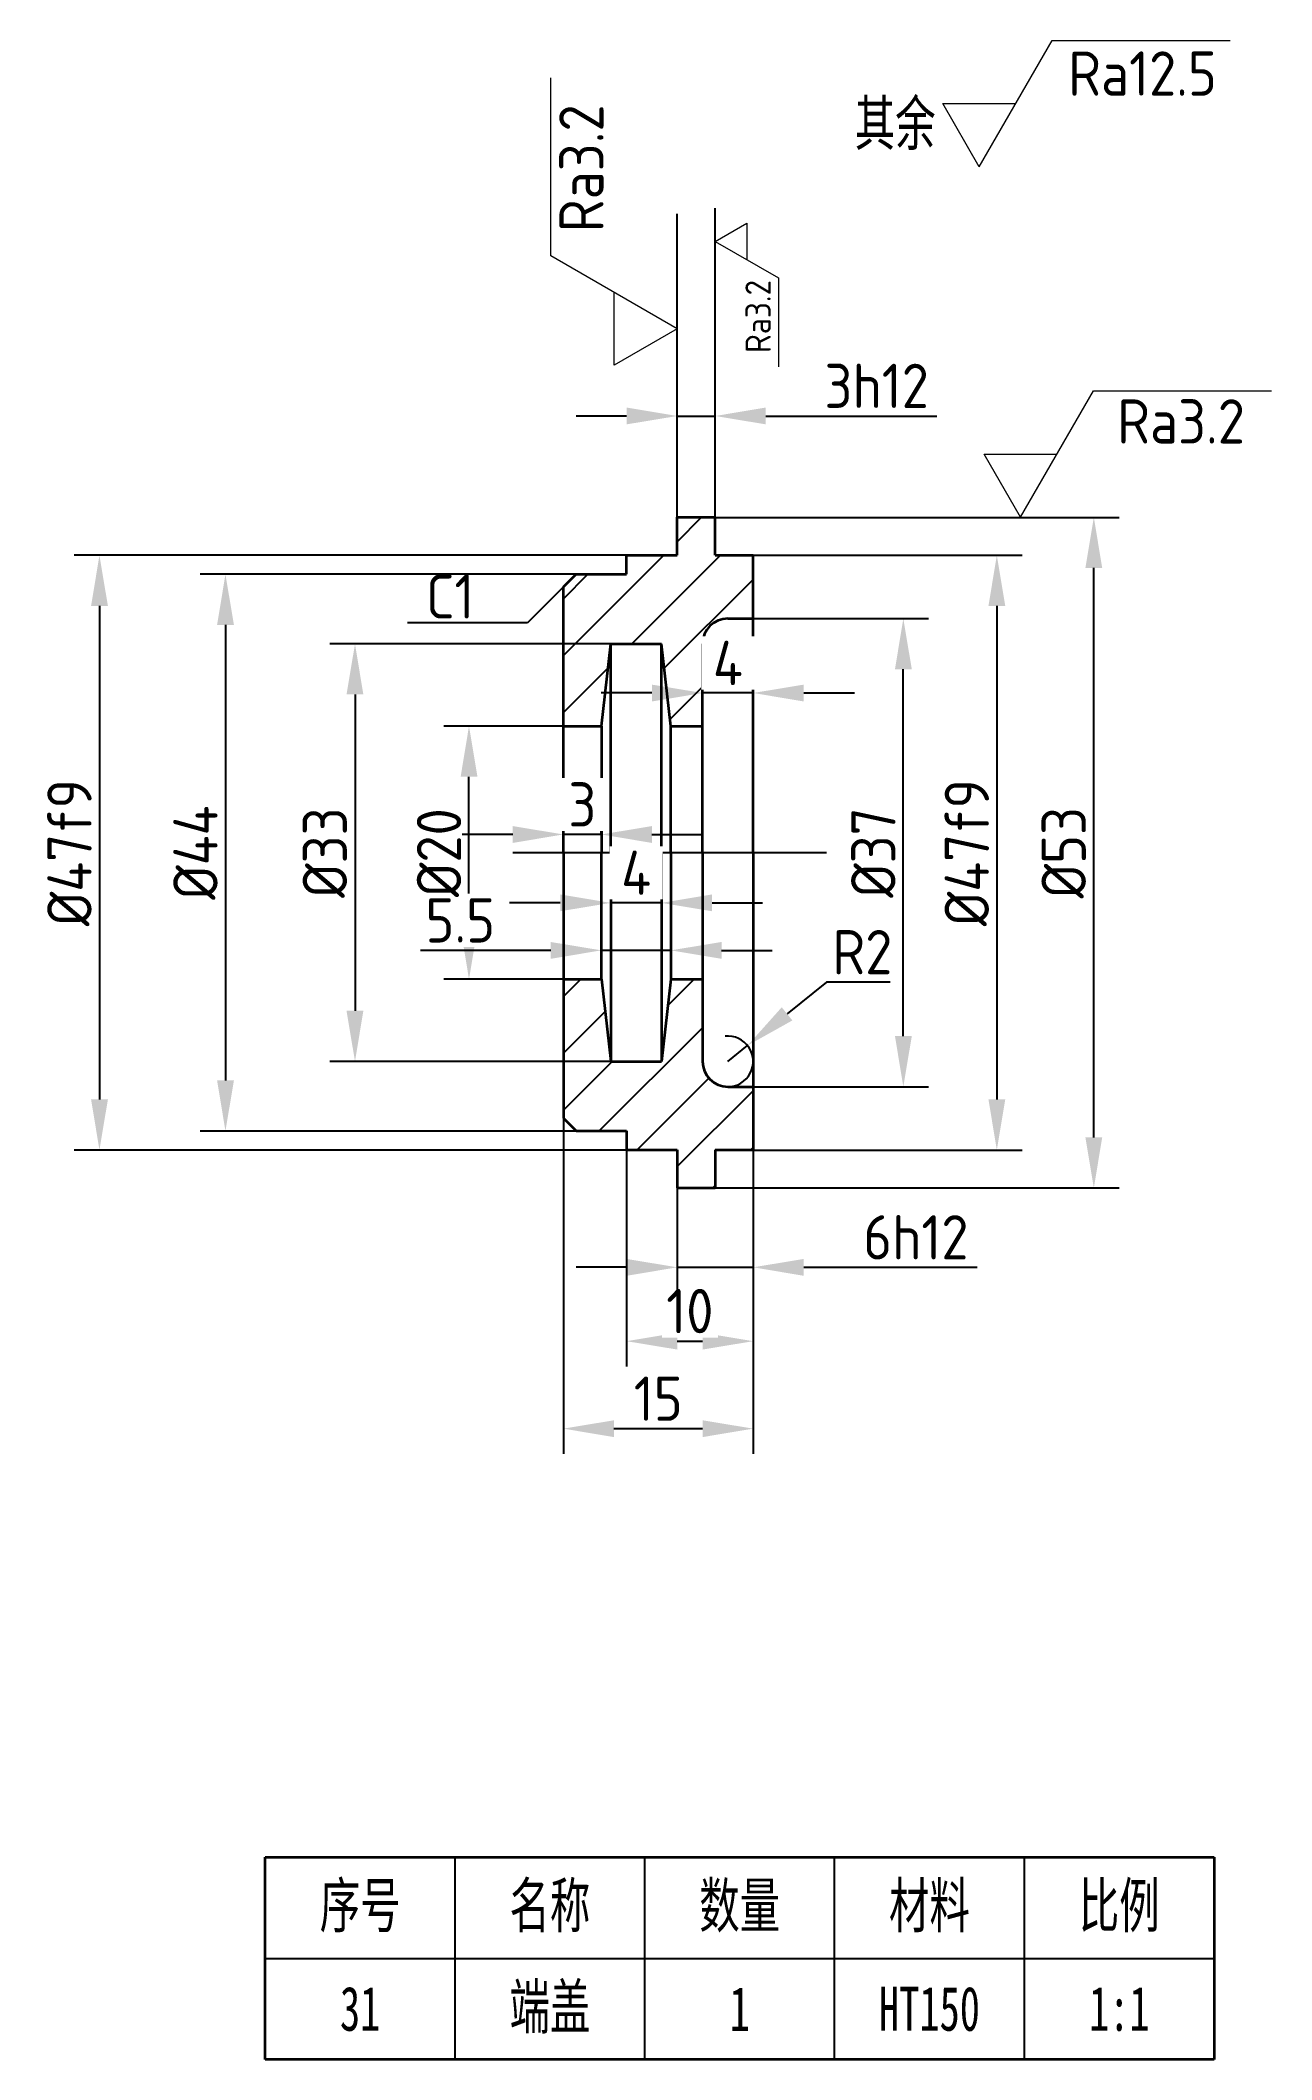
# Model space of a CAD drawing. Header units: millimetres. Extents: x 1839 to 1937, y 2163 to 2323.
import ezdxf

# ---------------------------------------------------------------- set-up
doc = ezdxf.new("R2010")
doc.units = ezdxf.units.MM
doc.linetypes.add('CENTERX2', pattern=[101.6, 63.5, -12.7, 12.7, -12.7])
for name, color, linetype in [('中心线', 1, 'CENTERX2'), ('标注', 3, 'Continuous'), ('细实线', 7, 'Continuous')]:
    doc.layers.add(name, color=color, linetype=linetype)
doc.layers.add('粗实线', color=7, linetype='Continuous', lineweight=35)
doc.styles.add('ISOCP', font='isocp.shx', dxfattribs={"height": 3.5})
doc.styles.add('仿宋', font='simfang.ttf', dxfattribs={"width": 0.67, "height": 3.5})
doc.styles.add('长仿宋体', font='simfang.ttf', dxfattribs={"width": 0.67, "height": 3.5})
doc.dimstyles.new('ISO-25$0', dxfattribs={"dimtxt": 3.5, "dimasz": 4, "dimexe": 2, "dimexo": 0, "dimtad": 1, "dimtoh": 1, "dimdsep": 46, "dimtxsty": 'ISOCP', "dimcen": 2.5, "dimadec": 0, "dimazin": 0, "dimtfac": 1, "dimtmove": 0, "dimatfit": 3, "dimfxl": 1, "dimtfill": 1, "dimarcsym": 0})
doc.dimstyles.new('ISO-25$4', dxfattribs={"dimtxt": 3.5, "dimasz": 4, "dimexe": 2, "dimexo": 0, "dimtad": 1, "dimtoh": 1, "dimdsep": 46, "dimtxsty": 'ISOCP', "dimcen": 2.5, "dimadec": 0, "dimazin": 0, "dimtfac": 1, "dimtmove": 0, "dimatfit": 3, "dimfxl": 1, "dimtfill": 1, "dimarcsym": 0})

# ---------------------------------------------------------------- blocks, each defined once
blk = doc.blocks.new('小明细框')
at = {"lineweight": 35}
for p, q in [((-75, 0), (-75, 16)), ((-75, 16), (0, 16)), ((0, 16), (0, 0)), ((0, 0), (-75, 0))]:
    blk.add_line(p, q, dxfattribs=at)
at = {"lineweight": -3}
for p, q in [((-60, 0), (-60, 16)), ((-45, 0), (-45, 16)), ((-30, 0), (-30, 16)), ((-15, 0), (-15, 16)), ((-75, 8), (0, 8))]:
    blk.add_line(p, q, dxfattribs=at)
at = {"lineweight": 35, "char_height": 3.5, "attachment_point": 5, "style": '仿宋'}
for s, insert in [('\\pxqc;序号', (-67.5, 12)), ('\\pxqc;名称', (-52.5, 12)), ('\\pxqc;数量', (-37.5, 12)), ('\\pxqc;材料', (-22.5, 12)), ('\\pxqc;比例', (-7.5, 12))]:
    blk.add_mtext_dynamic_manual_height_columns(s, width=15, gutter_width=17.5, heights=[0], dxfattribs=dict(at, insert=insert))
blk = doc.blocks.new('去除表面')
at = {"layer": '标注', "lineweight": 0}
for p, q in [((0, 0), (5.77, 10)), ((0, 0), (-2.89, 5)), ((-2.89, 5), (2.89, 5))]:
    blk.add_line(p, q, dxfattribs=at)
blk = doc.blocks.new('去除材料')
at = {"layer": '粗实线', "color": 3, "lineweight": 0}
blk.add_line((5.77, 10), (19.84, 10), dxfattribs=at)
blk.add_blockref('去除表面', (0, 0), dxfattribs=at)
blk = doc.blocks.new('RA12.5NEW')
at = {"color": 3, "lineweight": 35}
blk.add_blockref('去除材料', (0, 0), dxfattribs=at)
at = {"color": 3, "lineweight": 0, "insert": (7.03, 9.13), "char_height": 3.5, "attachment_point": 1, "style": 'ISOCP'}
blk.add_mtext_dynamic_manual_height_columns('Ra12.5', width=14.0667, gutter_width=17.5, heights=[0], dxfattribs=at)
blk = doc.blocks.new('*D25')
at = {"layer": 'Defpoints', "color": 0, "transparency": 16777216}
for p in [(1873.12, 2268.48), (1880.58, 2268.48), (1880.58, 2248.48)]:
    blk.add_point(p, dxfattribs=at)
at = {"layer": '标注', "color": 0, "lineweight": -2, "transparency": 16777216}
for p, q in [((1880.58, 2268.48), (1871.12, 2268.48)), ((1873.12, 2252.48), (1873.12, 2264.48)), ((1880.58, 2248.48), (1871.12, 2248.48))]:
    blk.add_line(p, q, dxfattribs=at)
at = {"layer": '标注', "color": 0, "transparency": 16777216}
for points in [[(1872.46, 2264.48), (1873.79, 2264.48), (1873.12, 2268.48)], [(1872.46, 2252.48), (1873.79, 2252.48), (1873.12, 2248.48)]]:
    blk.add_solid(points, dxfattribs=at)
at = {"layer": '标注', "color": 0, "transparency": 16777216, "insert": (1870.75, 2258.48), "char_height": 3.5, "attachment_point": 5, "rotation": 90, "style": 'ISOCP', "bg_fill": 3, "box_fill_scale": 1.1, "bg_fill_color": 256, "bg_fill_true_color": 13158600, "bg_fill_transparency": 0}
blk.add_mtext('%%C20', dxfattribs=at)
blk = doc.blocks.new('*D26')
at = {"layer": 'Defpoints', "color": 0, "transparency": 16777216}
for p in [(1881.58, 2280.48), (1853.87, 2236.48), (1881.58, 2236.48)]:
    blk.add_point(p, dxfattribs=at)
at = {"layer": '标注', "color": 0, "lineweight": -2, "transparency": 16777216}
for p, q in [((1881.58, 2280.48), (1851.87, 2280.48)), ((1853.87, 2276.48), (1853.87, 2240.48)), ((1881.58, 2236.48), (1851.87, 2236.48))]:
    blk.add_line(p, q, dxfattribs=at)
at = {"layer": '标注', "color": 0, "transparency": 16777216}
for points in [[(1853.21, 2276.48), (1854.54, 2276.48), (1853.87, 2280.48)], [(1853.21, 2240.48), (1854.54, 2240.48), (1853.87, 2236.48)]]:
    blk.add_solid(points, dxfattribs=at)
at = {"layer": '标注', "color": 0, "transparency": 16777216, "insert": (1851.5, 2258.48), "char_height": 3.5, "attachment_point": 5, "rotation": 90, "style": 'ISOCP', "bg_fill": 3, "box_fill_scale": 1.1, "bg_fill_color": 256, "bg_fill_true_color": 13158600, "bg_fill_transparency": 0}
blk.add_mtext('%%C44', dxfattribs=at)
blk = doc.blocks.new('*D27')
at = {"layer": 'Defpoints', "color": 0, "transparency": 16777216}
for p in [(1884.33, 2274.98), (1864.11, 2241.98), (1884.33, 2241.98)]:
    blk.add_point(p, dxfattribs=at)
at = {"layer": '标注', "color": 0, "lineweight": -2, "transparency": 16777216}
for p, q in [((1884.33, 2274.98), (1862.11, 2274.98)), ((1864.11, 2270.98), (1864.11, 2245.98)), ((1884.33, 2241.98), (1862.11, 2241.98))]:
    blk.add_line(p, q, dxfattribs=at)
at = {"layer": '标注', "color": 0, "transparency": 16777216}
for points in [[(1863.44, 2270.98), (1864.77, 2270.98), (1864.11, 2274.98)], [(1863.44, 2245.98), (1864.77, 2245.98), (1864.11, 2241.98)]]:
    blk.add_solid(points, dxfattribs=at)
at = {"layer": '标注', "color": 0, "transparency": 16777216, "insert": (1861.73, 2258.48), "char_height": 3.5, "attachment_point": 5, "rotation": 90, "style": 'ISOCP', "bg_fill": 3, "box_fill_scale": 1.1, "bg_fill_color": 256, "bg_fill_true_color": 13158600, "bg_fill_transparency": 0}
blk.add_mtext('%%C33', dxfattribs=at)
blk = doc.blocks.new('*D28')
at = {"layer": 'Defpoints', "color": 0, "transparency": 16777216}
for p in [(1885.58, 2281.98), (1843.91, 2234.98), (1885.58, 2234.98)]:
    blk.add_point(p, dxfattribs=at)
at = {"layer": '标注', "color": 0, "lineweight": -2, "transparency": 16777216}
for p, q in [((1885.58, 2281.98), (1841.91, 2281.98)), ((1843.91, 2277.98), (1843.91, 2238.98)), ((1885.58, 2234.98), (1841.91, 2234.98))]:
    blk.add_line(p, q, dxfattribs=at)
at = {"layer": '标注', "color": 0, "transparency": 16777216}
for points in [[(1843.25, 2277.98), (1844.58, 2277.98), (1843.91, 2281.98)], [(1843.25, 2238.98), (1844.58, 2238.98), (1843.91, 2234.98)]]:
    blk.add_solid(points, dxfattribs=at)
at = {"layer": '标注', "color": 0, "transparency": 16777216, "insert": (1841.54, 2258.48), "char_height": 3.5, "attachment_point": 5, "rotation": 90, "style": 'ISOCP', "bg_fill": 3, "box_fill_scale": 1.1, "bg_fill_color": 256, "bg_fill_true_color": 13158600, "bg_fill_transparency": 0}
blk.add_mtext('%%C47f9', dxfattribs=at)
blk = doc.blocks.new('*D29')
at = {"layer": 'Defpoints', "color": 0, "transparency": 16777216}
for p in [(1895.58, 2276.98), (1907.45, 2276.98), (1895.58, 2239.98)]:
    blk.add_point(p, dxfattribs=at)
at = {"layer": '标注', "color": 0, "lineweight": -2, "transparency": 16777216}
for p, q in [((1895.58, 2276.98), (1909.45, 2276.98)), ((1907.45, 2243.98), (1907.45, 2272.98)), ((1895.58, 2239.98), (1909.45, 2239.98))]:
    blk.add_line(p, q, dxfattribs=at)
at = {"layer": '标注', "color": 0, "transparency": 16777216}
for points in [[(1906.79, 2272.98), (1908.12, 2272.98), (1907.45, 2276.98)], [(1906.79, 2243.98), (1908.12, 2243.98), (1907.45, 2239.98)]]:
    blk.add_solid(points, dxfattribs=at)
at = {"layer": '标注', "color": 0, "transparency": 16777216, "insert": (1905.08, 2258.48), "char_height": 3.5, "attachment_point": 5, "rotation": 90, "style": 'ISOCP', "bg_fill": 3, "box_fill_scale": 1.1, "bg_fill_color": 256, "bg_fill_true_color": 13158600, "bg_fill_transparency": 0}
blk.add_mtext('%%C37', dxfattribs=at)
blk = doc.blocks.new('*D30')
at = {"layer": 'Defpoints', "color": 0, "transparency": 16777216}
for p in [(1895.58, 2281.98), (1895.58, 2234.98), (1914.84, 2234.98)]:
    blk.add_point(p, dxfattribs=at)
at = {"layer": '标注', "color": 0, "lineweight": -2, "transparency": 16777216}
for p, q in [((1895.58, 2281.98), (1916.84, 2281.98)), ((1914.84, 2277.98), (1914.84, 2238.98)), ((1895.58, 2234.98), (1916.84, 2234.98))]:
    blk.add_line(p, q, dxfattribs=at)
at = {"layer": '标注', "color": 0, "transparency": 16777216}
for points in [[(1914.18, 2277.98), (1915.51, 2277.98), (1914.84, 2281.98)], [(1914.18, 2238.98), (1915.51, 2238.98), (1914.84, 2234.98)]]:
    blk.add_solid(points, dxfattribs=at)
at = {"layer": '标注', "color": 0, "transparency": 16777216, "insert": (1912.47, 2258.48), "char_height": 3.5, "attachment_point": 5, "rotation": 90, "style": 'ISOCP', "bg_fill": 3, "box_fill_scale": 1.1, "bg_fill_color": 256, "bg_fill_true_color": 13158600, "bg_fill_transparency": 0}
blk.add_mtext('%%C47f9', dxfattribs=at)
blk = doc.blocks.new('*D31')
at = {"layer": 'Defpoints', "color": 0, "transparency": 16777216}
for p in [(1892.58, 2284.98), (1922.51, 2284.98), (1892.58, 2231.98)]:
    blk.add_point(p, dxfattribs=at)
at = {"layer": '标注', "color": 0, "lineweight": -2, "transparency": 16777216}
for p, q in [((1892.58, 2284.98), (1924.51, 2284.98)), ((1922.51, 2235.98), (1922.51, 2280.98)), ((1892.58, 2231.98), (1924.51, 2231.98))]:
    blk.add_line(p, q, dxfattribs=at)
at = {"layer": '标注', "color": 0, "transparency": 16777216}
for points in [[(1921.84, 2280.98), (1923.17, 2280.98), (1922.51, 2284.98)], [(1921.84, 2235.98), (1923.17, 2235.98), (1922.51, 2231.98)]]:
    blk.add_solid(points, dxfattribs=at)
at = {"layer": '标注', "color": 0, "transparency": 16777216, "insert": (1920.13, 2258.48), "char_height": 3.5, "attachment_point": 5, "rotation": 90, "style": 'ISOCP', "bg_fill": 3, "box_fill_scale": 1.1, "bg_fill_color": 256, "bg_fill_true_color": 13158600, "bg_fill_transparency": 0}
blk.add_mtext('%%C53', dxfattribs=at)
blk = doc.blocks.new('*D32')
at = {"layer": '标注', "color": 0, "lineweight": -2, "transparency": 16777216}
for p, q in [((1891.58, 2272.64), (1891.58, 2269.1)), ((1895.58, 2272.64), (1895.58, 2269.1)), ((1887.58, 2271.1), (1883.58, 2271.1)), ((1895.58, 2271.1), (1891.58, 2271.1)), ((1899.58, 2271.1), (1903.58, 2271.1))]:
    blk.add_line(p, q, dxfattribs=at)
at = {"layer": '标注', "color": 0, "transparency": 16777216}
for points in [[(1887.58, 2271.76), (1887.58, 2270.43), (1891.58, 2271.1)], [(1899.58, 2271.76), (1899.58, 2270.43), (1895.58, 2271.1)]]:
    blk.add_solid(points, dxfattribs=at)
at = {"layer": '标注', "color": 0, "transparency": 16777216, "insert": (1893.58, 2273.47), "char_height": 3.5, "attachment_point": 5, "style": 'ISOCP', "bg_fill": 3, "box_fill_scale": 1.1, "bg_fill_color": 256, "bg_fill_true_color": 13158600, "bg_fill_transparency": 0}
blk.add_mtext('4', dxfattribs=at)
at = {"layer": 'Defpoints', "color": 0, "transparency": 16777216}
for p in [(1891.58, 2272.64), (1895.58, 2272.64), (1891.58, 2271.1)]:
    blk.add_point(p, dxfattribs=at)
blk = doc.blocks.new('*D33')
at = {"layer": 'Defpoints', "color": 0, "transparency": 16777216}
for p in [(1883.58, 2250.76), (1883.58, 2250.02), (1889.08, 2250.02)]:
    blk.add_point(p, dxfattribs=at)
at = {"layer": '标注', "color": 0, "lineweight": -2, "transparency": 16777216}
for p, q in [((1883.58, 2250.02), (1883.58, 2252.76)), ((1889.08, 2250.02), (1889.08, 2252.76)), ((1879.58, 2250.76), (1869.29, 2250.76)), ((1889.08, 2250.76), (1883.58, 2250.76)), ((1893.08, 2250.76), (1897.08, 2250.76))]:
    blk.add_line(p, q, dxfattribs=at)
at = {"layer": '标注', "color": 0, "transparency": 16777216}
for points in [[(1879.58, 2251.42), (1879.58, 2250.09), (1883.58, 2250.76)], [(1893.08, 2251.42), (1893.08, 2250.09), (1889.08, 2250.76)]]:
    blk.add_solid(points, dxfattribs=at)
at = {"layer": '标注', "color": 0, "transparency": 16777216, "insert": (1872.43, 2253.13), "char_height": 3.5, "attachment_point": 5, "style": 'ISOCP', "bg_fill": 3, "box_fill_scale": 1.1, "bg_fill_color": 256, "bg_fill_true_color": 13158600, "bg_fill_transparency": 0}
blk.add_mtext('5.5', dxfattribs=at)
blk = doc.blocks.new('*D34')
at = {"layer": '标注', "color": 0, "lineweight": -2, "transparency": 16777216}
for p, q in [((1880.33, 2254.51), (1876.33, 2254.51)), ((1884.33, 2254.8), (1884.33, 2252.51)), ((1888.33, 2254.51), (1884.33, 2254.51)), ((1888.33, 2254.8), (1888.33, 2252.51)), ((1892.33, 2254.51), (1896.33, 2254.51))]:
    blk.add_line(p, q, dxfattribs=at)
at = {"layer": '标注', "color": 0, "transparency": 16777216}
for points in [[(1880.33, 2255.18), (1880.33, 2253.85), (1884.33, 2254.51)], [(1892.33, 2255.18), (1892.33, 2253.85), (1888.33, 2254.51)]]:
    blk.add_solid(points, dxfattribs=at)
at = {"layer": '标注', "color": 0, "transparency": 16777216, "insert": (1886.33, 2256.89), "char_height": 3.5, "attachment_point": 5, "style": 'ISOCP', "bg_fill": 3, "box_fill_scale": 1.1, "bg_fill_color": 256, "bg_fill_true_color": 13158600, "bg_fill_transparency": 0}
blk.add_mtext('4', dxfattribs=at)
at = {"layer": 'Defpoints', "color": 0, "transparency": 16777216}
for p in [(1884.33, 2254.8), (1884.33, 2254.51), (1888.33, 2254.8)]:
    blk.add_point(p, dxfattribs=at)
blk = doc.blocks.new('*D35')
at = {"layer": '标注', "color": 0, "lineweight": -2, "transparency": 16777216}
for p, q in [((1880.58, 2259.92), (1880.58, 2261.92)), ((1883.58, 2259.92), (1883.58, 2261.92)), ((1876.58, 2259.92), (1872.58, 2259.92)), ((1883.58, 2259.92), (1880.58, 2259.92)), ((1887.58, 2259.92), (1891.58, 2259.92))]:
    blk.add_line(p, q, dxfattribs=at)
at = {"layer": '标注', "color": 0, "transparency": 16777216}
for points in [[(1876.58, 2260.58), (1876.58, 2259.25), (1880.58, 2259.92)], [(1887.58, 2260.58), (1887.58, 2259.25), (1883.58, 2259.92)]]:
    blk.add_solid(points, dxfattribs=at)
at = {"layer": '标注', "color": 0, "transparency": 16777216, "insert": (1882.08, 2262.29), "char_height": 3.5, "attachment_point": 5, "style": 'ISOCP', "bg_fill": 3, "box_fill_scale": 1.1, "bg_fill_color": 256, "bg_fill_true_color": 13158600, "bg_fill_transparency": 0}
blk.add_mtext('3', dxfattribs=at)
at = {"layer": 'Defpoints', "color": 0, "transparency": 16777216}
for p in [(1880.58, 2259.92), (1880.58, 2259.92), (1883.58, 2259.92)]:
    blk.add_point(p, dxfattribs=at)
blk = doc.blocks.new('*D36')
at = {"layer": 'Defpoints', "color": 0, "transparency": 16777216}
for p in [(1880.58, 2237.48), (1895.58, 2237.48), (1895.58, 2212.96)]:
    blk.add_point(p, dxfattribs=at)
at = {"layer": '标注', "color": 0, "lineweight": -2, "transparency": 16777216}
for p, q in [((1880.58, 2237.48), (1880.58, 2210.96)), ((1895.58, 2237.48), (1895.58, 2210.96)), ((1884.58, 2212.96), (1891.58, 2212.96))]:
    blk.add_line(p, q, dxfattribs=at)
at = {"layer": '标注', "color": 0, "transparency": 16777216}
for points in [[(1884.58, 2213.62), (1884.58, 2212.29), (1880.58, 2212.96)], [(1891.58, 2213.62), (1891.58, 2212.29), (1895.58, 2212.96)]]:
    blk.add_solid(points, dxfattribs=at)
at = {"layer": '标注', "color": 0, "transparency": 16777216, "insert": (1888.08, 2215.33), "char_height": 3.5, "attachment_point": 5, "style": 'ISOCP', "bg_fill": 3, "box_fill_scale": 1.1, "bg_fill_color": 256, "bg_fill_true_color": 13158600, "bg_fill_transparency": 0}
blk.add_mtext('15', dxfattribs=at)
blk = doc.blocks.new('*D24')
at = {"layer": 'Defpoints', "color": 0, "transparency": 16777216}
for p in [(1885.58, 2234.98), (1895.58, 2234.98), (1895.58, 2219.87)]:
    blk.add_point(p, dxfattribs=at)
at = {"layer": '标注', "color": 0, "lineweight": -2, "transparency": 16777216}
for p, q in [((1885.58, 2234.98), (1885.58, 2217.87)), ((1895.58, 2234.98), (1895.58, 2217.87)), ((1889.58, 2219.87), (1891.58, 2219.87))]:
    blk.add_line(p, q, dxfattribs=at)
at = {"layer": '标注', "color": 0, "transparency": 16777216}
for points in [[(1889.58, 2220.54), (1889.58, 2219.21), (1885.58, 2219.87)], [(1891.58, 2220.54), (1891.58, 2219.21), (1895.58, 2219.87)]]:
    blk.add_solid(points, dxfattribs=at)
at = {"layer": '标注', "color": 0, "transparency": 16777216, "insert": (1890.58, 2222.25), "char_height": 3.5, "attachment_point": 5, "style": 'ISOCP', "bg_fill": 3, "box_fill_scale": 1.1, "bg_fill_color": 256, "bg_fill_true_color": 13158600, "bg_fill_transparency": 0}
blk.add_mtext('10', dxfattribs=at)
blk = doc.blocks.new('*D37')
at = {"layer": 'Defpoints', "color": 0, "transparency": 16777216}
for p in [(1895.58, 2234.98), (1889.58, 2231.98), (1895.58, 2225.71)]:
    blk.add_point(p, dxfattribs=at)
at = {"layer": '标注', "color": 0, "lineweight": -2, "transparency": 16777216}
for p, q in [((1895.58, 2234.98), (1895.58, 2223.71)), ((1889.58, 2231.98), (1889.58, 2223.71)), ((1885.58, 2225.71), (1881.58, 2225.71)), ((1889.58, 2225.71), (1895.58, 2225.71)), ((1899.58, 2225.71), (1913.3, 2225.71))]:
    blk.add_line(p, q, dxfattribs=at)
at = {"layer": '标注', "color": 0, "transparency": 16777216}
for points in [[(1885.58, 2226.37), (1885.58, 2225.04), (1889.58, 2225.71)], [(1899.58, 2226.37), (1899.58, 2225.04), (1895.58, 2225.71)]]:
    blk.add_solid(points, dxfattribs=at)
at = {"layer": '标注', "color": 0, "transparency": 16777216, "insert": (1908.44, 2228.08), "char_height": 3.5, "attachment_point": 5, "style": 'ISOCP', "bg_fill": 3, "box_fill_scale": 1.1, "bg_fill_color": 256, "bg_fill_true_color": 13158600, "bg_fill_transparency": 0}
blk.add_mtext('6h12', dxfattribs=at)
blk = doc.blocks.new('*D38')
at = {"layer": 'Defpoints', "color": 0, "transparency": 16777216}
for p in [(1892.58, 2292.99), (1889.58, 2284.98), (1892.58, 2284.98)]:
    blk.add_point(p, dxfattribs=at)
at = {"layer": '标注', "color": 0, "lineweight": -2, "transparency": 16777216}
for p, q in [((1889.58, 2284.98), (1889.58, 2294.99)), ((1892.58, 2284.98), (1892.58, 2294.99)), ((1885.58, 2292.99), (1881.58, 2292.99)), ((1889.58, 2292.99), (1892.58, 2292.99)), ((1896.58, 2292.99), (1910.09, 2292.99))]:
    blk.add_line(p, q, dxfattribs=at)
at = {"layer": '标注', "color": 0, "transparency": 16777216}
for points in [[(1885.58, 2293.66), (1885.58, 2292.33), (1889.58, 2292.99)], [(1896.58, 2293.66), (1896.58, 2292.33), (1892.58, 2292.99)]]:
    blk.add_solid(points, dxfattribs=at)
at = {"layer": '标注', "color": 0, "transparency": 16777216, "insert": (1905.34, 2295.37), "char_height": 3.5, "attachment_point": 5, "style": 'ISOCP', "bg_fill": 3, "box_fill_scale": 1.1, "bg_fill_color": 256, "bg_fill_true_color": 13158600, "bg_fill_transparency": 0}
blk.add_mtext('3h12', dxfattribs=at)
blk = doc.blocks.new('RA3.2')
at = {"lineweight": 35}
blk.add_blockref('去除材料', (0, 0), dxfattribs=at)
at = {"lineweight": -3, "insert": (7.63, 9.33), "char_height": 3.5, "attachment_point": 1, "style": 'ISOCP'}
blk.add_mtext_dynamic_manual_height_columns('Ra3.2', width=14.4167, gutter_width=17.5, heights=[0], dxfattribs=at)
blk = doc.blocks.new('*D39')
at = {"layer": 'Defpoints', "color": 0, "transparency": 16777216}
for p in [(1895.14, 2243.24), (1893.58, 2241.98)]:
    blk.add_point(p, dxfattribs=at)
at = {"layer": '标注', "color": 0, "lineweight": -2, "transparency": 16777216}
for p, q in [((1901.38, 2248.25), (1898.26, 2245.74)), ((1906.41, 2248.25), (1901.38, 2248.25)), ((1893.58, 2241.98), (1895.14, 2243.24))]:
    blk.add_line(p, q, dxfattribs=at)
blk.add_arc((1893.58, 2241.98), 2, 270, 96.0865, dxfattribs=at)
at = {"layer": '标注', "color": 0, "transparency": 16777216}
blk.add_solid([(1897.84, 2246.26), (1898.68, 2245.22), (1895.14, 2243.24)], dxfattribs=at)
at = {"layer": '标注', "color": 0, "transparency": 16777216, "insert": (1904.21, 2250.62), "char_height": 3.5, "attachment_point": 5, "style": 'ISOCP', "bg_fill": 3, "box_fill_scale": 1.1, "bg_fill_color": 256, "bg_fill_true_color": 13158600, "bg_fill_transparency": 0}
blk.add_mtext('R2', dxfattribs=at)

msp = doc.modelspace()

# ---------------------------------------------------------------- hatches: boundary and pattern name
at = {"layer": '细实线', "transparency": 33554687}
h = msp.add_hatch(dxfattribs=at)
h.set_pattern_fill('ANSI31', color=256)
h.set_pattern_definition([(45, (-162.3803, -6.883), (-2.245064, 2.245064), [])])
h.paths.add_polyline_path([(1895.582, 2239.984), (1893.582, 2239.984, -0.4142136), (1891.582, 2241.984), (1891.582, 2248.484), (1889.082, 2248.484), (1888.332, 2241.984), (1884.332, 2241.984), (1883.582, 2248.484), (1880.582, 2248.484), (1880.582, 2237.484), (1881.582, 2236.484), (1885.582, 2236.484), (1885.582, 2234.984), (1889.582, 2234.984), (1889.582, 2231.984), (1892.582, 2231.984), (1892.582, 2234.984), (1895.582, 2234.984)])
h.paths.add_polyline_path([(1893.582, 2276.984), (1895.582, 2276.984), (1895.582, 2281.984), (1892.582, 2281.984), (1892.582, 2284.984), (1889.582, 2284.984), (1889.582, 2281.984), (1885.582, 2281.984), (1885.582, 2280.484), (1881.582, 2280.484), (1880.582, 2279.484), (1880.582, 2268.484), (1883.582, 2268.484), (1884.332, 2274.984), (1888.332, 2274.984), (1889.082, 2268.484), (1891.582, 2268.484), (1891.582, 2274.984, -0.4142136)])

# ---------------------------------------------------------------- linework, layer by layer
at = {"layer": '中心线'}
msp.add_line((1876.579, 2258.484), (1901.391, 2258.484), dxfattribs=at)
at = {"layer": '粗实线'}
for p, q in [((1889.582, 2284.984), (1892.582, 2284.984)), ((1889.582, 2281.984), (1889.582, 2284.984)), ((1892.582, 2281.984), (1892.582, 2284.984)), ((1880.582, 2279.484), (1881.582, 2280.484)), ((1881.582, 2280.484), (1885.582, 2280.484)), ((1885.582, 2281.984), (1889.582, 2281.984)), ((1885.582, 2280.484), (1885.582, 2281.984)), ((1892.582, 2281.984), (1895.582, 2281.984)), ((1895.582, 2258.484), (1895.582, 2281.984)), ((1880.582, 2258.484), (1880.582, 2279.484)), ((1893.582, 2276.984), (1895.582, 2276.984)), ((1883.582, 2268.484), (1884.332, 2274.984)), ((1884.332, 2274.984), (1888.332, 2274.984)), ((1884.332, 2258.484), (1884.332, 2274.984)), ((1888.332, 2258.484), (1888.332, 2274.984)), ((1889.082, 2268.484), (1888.332, 2274.984)), ((1891.582, 2258.484), (1891.582, 2274.984)), ((1880.582, 2268.484), (1883.582, 2268.484)), ((1883.582, 2268.484), (1883.582, 2258.484)), ((1889.082, 2268.484), (1891.582, 2268.484)), ((1889.082, 2258.484), (1889.082, 2268.484)), ((1880.582, 2258.484), (1880.582, 2237.484)), ((1883.582, 2248.484), (1883.582, 2258.484)), ((1884.332, 2258.484), (1884.332, 2241.984)), ((1888.332, 2258.484), (1888.332, 2241.984)), ((1889.082, 2258.484), (1889.082, 2248.484)), ((1891.582, 2258.484), (1891.582, 2241.984)), ((1895.582, 2258.484), (1895.582, 2234.984)), ((1880.582, 2248.484), (1883.582, 2248.484)), ((1883.582, 2248.484), (1884.332, 2241.984)), ((1889.082, 2248.484), (1888.332, 2241.984)), ((1889.082, 2248.484), (1891.582, 2248.484)), ((1884.332, 2241.984), (1888.332, 2241.984)), ((1893.582, 2239.984), (1895.582, 2239.984)), ((1880.582, 2237.484), (1881.582, 2236.484)), ((1881.582, 2236.484), (1885.582, 2236.484)), ((1885.582, 2236.484), (1885.582, 2234.984)), ((1885.582, 2234.984), (1889.582, 2234.984)), ((1889.582, 2234.984), (1889.582, 2231.984)), ((1892.582, 2234.984), (1895.582, 2234.984)), ((1892.582, 2234.984), (1892.582, 2231.984)), ((1889.582, 2231.984), (1892.582, 2231.984))]:
    msp.add_line(p, q, dxfattribs=at)
for centre, start, end in [((1893.582, 2274.984), 90, 180), ((1893.582, 2241.984), 180, 270)]:
    msp.add_arc(centre, 2, start, end, dxfattribs=at)

# ---------------------------------------------------------------- block references
at = {"layer": '细实线'}
for name, p in [('RA12.5NEW', (1913.452, 2312.676)), ('小明细框', (1932.018, 2163.092))]:
    msp.add_blockref(name, p, dxfattribs=at)

# ---------------------------------------------------------------- texts
at = {"layer": '细实线', "char_height": 3.5}
for s, width, heights, insert, attachment_point, style in [('{\\C3;其余}', 7.98759, [0], (1903.608, 2317.891), 1, '长仿宋体'), ('\\pxqc;31', 15, [3.54], (1864.518, 2167.092), 5, '长仿宋体'), ('端盖', 15, [0], (1879.518, 2167.092), 5, '长仿宋体'), ('\\pxqc;HT150', 15, [0], (1909.518, 2167.092), 5, '长仿宋体'), ('\\pxqc;1:1', 15, [0], (1924.518, 2167.092), 5, '长仿宋体'), ('\\pxqc;1', 15, [0], (1894.518, 2167.092), 5, '仿宋')]:
    msp.add_mtext_dynamic_manual_height_columns(s, width=width, gutter_width=17.5, heights=heights, dxfattribs=dict(at, insert=insert, attachment_point=attachment_point, style=style))

# ---------------------------------------------------------------- next in the draw order: dimensions: what is measured, and where the dimension line sits
at = {"layer": '标注'}
for base, p1, p2, picture, middle in [((1907.453, 2276.984), (1895.582, 2239.984), (1895.582, 2276.984), '*D29', (1905.078, 2258.484)), ((1873.124, 2268.484), (1880.582, 2248.484), (1880.582, 2268.484), '*D25', (1870.749, 2258.484))]:
    dim = msp.add_linear_dim(base=base, p1=p1, p2=p2, angle=90, text='%%C<>', dimstyle='ISO-25$0', dxfattribs=at)
    dim.commit()
    dim.dimension.update_dxf_attribs({"geometry": picture, "text_midpoint": middle})

# ---------------------------------------------------------------- next in the draw order: dimensions: what is measured, and where the dimension line sits
for base, p1, p2, text, picture, middle in [((1853.875, 2236.484), (1881.582, 2280.484), (1881.582, 2236.484), '%%C<>', '*D26', (1851.5, 2258.484)), ((1914.844, 2234.984), (1895.582, 2281.984), (1895.582, 2234.984), '%%C<>f9', '*D30', (1912.469, 2258.484))]:
    dim = msp.add_linear_dim(base=base, p1=p1, p2=p2, angle=90, text=text, dimstyle='ISO-25$0', dxfattribs=at)
    dim.commit()
    dim.dimension.update_dxf_attribs({"geometry": picture, "text_midpoint": middle})

# ---------------------------------------------------------------- next in the draw order: dimensions: what is measured, and where the dimension line sits
for base, p1, p2, picture, middle in [((1922.506, 2284.984), (1892.582, 2231.984), (1892.582, 2284.984), '*D31', (1920.131, 2258.484)), ((1864.105, 2241.984), (1884.332, 2274.984), (1884.332, 2241.984), '*D27', (1861.73, 2258.484))]:
    dim = msp.add_linear_dim(base=base, p1=p1, p2=p2, angle=90, text='%%C<>', dimstyle='ISO-25$0', dxfattribs=at)
    dim.commit()
    dim.dimension.update_dxf_attribs({"geometry": picture, "text_midpoint": middle})

# ---------------------------------------------------------------- next in the draw order: block references
msp.add_blockref('RA3.2', (1916.721, 2284.984), dxfattribs=at)

# ---------------------------------------------------------------- next in the draw order: dimensions: what is measured, and where the dimension line sits
dim = msp.add_linear_dim(base=(1892.582, 2292.992), p1=(1889.582, 2284.984), p2=(1892.582, 2284.984), text='<>h12', dimstyle='ISO-25$0', dxfattribs=at)
dim.commit()
dim.dimension.update_dxf_attribs({"geometry": '*D38', "text_midpoint": (1905.337, 2295.367)})
dim = msp.add_linear_dim(base=(1843.914, 2234.984), p1=(1885.582, 2281.984), p2=(1885.582, 2234.984), angle=90, text='%%C<>f9', dimstyle='ISO-25$0', dxfattribs=at)
dim.commit()
dim.dimension.update_dxf_attribs({"geometry": '*D28', "text_midpoint": (1841.539, 2258.484)})

# ---------------------------------------------------------------- next in the draw order: linework, layer by layer
for p, q in [((1892.582, 2294.992), (1892.582, 2309.423)), ((1889.582, 2294.992), (1889.582, 2308.97)), ((1880.582, 2279.484), (1877.753, 2276.656)), ((1877.753, 2276.656), (1868.272, 2276.656))]:
    msp.add_line(p, q, dxfattribs=at)

# ---------------------------------------------------------------- next in the draw order: block references
at = {"layer": '标注', "rotation": 90}
msp.add_blockref('RA3.2', (1889.582, 2299.888), dxfattribs=at)
at = {"layer": '标注', "xscale": 0.5, "yscale": 0.5, "zscale": 0.5, "rotation": 270}
msp.add_blockref('去除材料', (1892.582, 2306.786), dxfattribs=at)

# ---------------------------------------------------------------- next in the draw order: texts
at = {"layer": '标注', "insert": (1894.969, 2297.973), "char_height": 2, "attachment_point": 1, "rotation": 90, "style": 'ISOCP'}
msp.add_mtext_dynamic_manual_height_columns('Ra3.2', width=10.31615, gutter_width=17.5, heights=[0], dxfattribs=at)
at = {"layer": '标注', "insert": (1869.717, 2280.484), "char_height": 3.5, "attachment_point": 1, "style": 'ISOCP'}
msp.add_mtext_dynamic_manual_height_columns('C1', width=7.52691, gutter_width=17.5, heights=[0], dxfattribs=at)

# ---------------------------------------------------------------- next in the draw order: dimensions: what is measured, and where the dimension line sits
at = {"layer": '标注'}
for base, p1, p2, picture, middle in [((1891.582, 2271.096), (1895.582, 2272.639), (1891.582, 2272.639), '*D32', (1893.582, 2273.471)), ((1883.582, 2250.758), (1889.082, 2250.018), (1883.582, 2250.018), '*D33', (1872.434, 2253.133)), ((1895.582, 2212.957), (1880.582, 2237.484), (1895.582, 2237.484), '*D36', (1888.082, 2215.332))]:
    dim = msp.add_linear_dim(base=base, p1=p1, p2=p2, dimstyle='ISO-25$0', dxfattribs=at)
    dim.commit()
    dim.dimension.update_dxf_attribs({"geometry": picture, "text_midpoint": middle})

# ---------------------------------------------------------------- next in the draw order: dimensions: what is measured, and where the dimension line sits
for base, p1, p2, picture, middle in [((1884.332, 2254.512), (1888.332, 2254.796), (1884.332, 2254.796), '*D34', (1886.332, 2256.887)), ((1895.582, 2219.874), (1885.582, 2234.984), (1895.582, 2234.984), '*D24', (1890.582, 2222.249))]:
    dim = msp.add_linear_dim(base=base, p1=p1, p2=p2, dimstyle='ISO-25$0', dxfattribs=at)
    dim.commit()
    dim.dimension.update_dxf_attribs({"geometry": picture, "text_midpoint": middle})

# ---------------------------------------------------------------- next in the draw order: dimensions: what is measured, and where the dimension line sits
dim = msp.add_linear_dim(base=(1880.582, 2259.915), p1=(1883.582, 2259.915), p2=(1880.582, 2259.915), dimstyle='ISO-25$0', dxfattribs=at)
dim.commit()
dim.dimension.update_dxf_attribs({"geometry": '*D35', "text_midpoint": (1882.082, 2262.29)})
dim = msp.add_radius_dim(center=(1893.582, 2241.984), mpoint=(1895.141, 2243.237), dimstyle='ISO-25$4', dxfattribs=at)
dim.commit()
dim.dimension.update_dxf_attribs({"geometry": '*D39', "text_midpoint": (1904.206, 2250.624)})
dim = msp.add_linear_dim(base=(1895.582, 2225.706), p1=(1889.582, 2231.984), p2=(1895.582, 2234.984), text='<>h12', dimstyle='ISO-25$0', dxfattribs=at)
dim.commit()
dim.dimension.update_dxf_attribs({"geometry": '*D37', "text_midpoint": (1908.442, 2228.081)})

doc.saveas('drawing.dxf')
